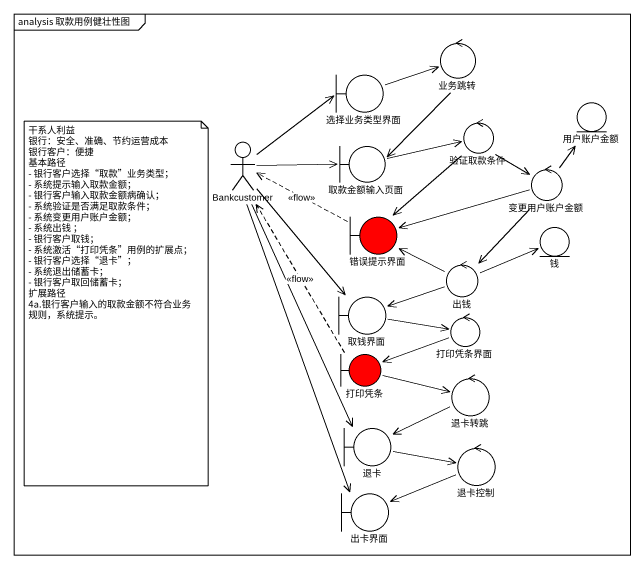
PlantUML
@startuml
mainframe analysis 取款用例健壮性图
control 业务跳转
boundary 选择业务类型界面
entity 用户账户金额
actor Bankcustomer
boundary 取款金额输入页面
control 验证取款条件
control 变更用户账户金额
boundary 错误提示界面 #FF0000
entity 钱
control 出钱
boundary 取钱界面
control 打印凭条界面
boundary 打印凭条 #FF0000
control 退卡转跳
boundary 退卡
control 退卡控制
boundary 出卡界面
业务跳转 --> 取款金额输入页面
选择业务类型界面 -right-> 业务跳转
Bankcustomer -up-> 选择业务类型界面
Bankcustomer -right-> 取款金额输入页面
Bankcustomer --> 取钱界面
Bankcustomer --> 退卡
Bankcustomer --> 出卡界面
取款金额输入页面 -right-> 验证取款条件
验证取款条件 --> 变更用户账户金额
验证取款条件 --> 错误提示界面
变更用户账户金额 -up-> 用户账户金额
变更用户账户金额 -left-> 错误提示界面
变更用户账户金额 --> 出钱
错误提示界面 .left.> Bankcustomer : <<flow>>
出钱 -left-> 错误提示界面
出钱 -right-> 钱
出钱 -left-> 取钱界面
取钱界面 -right-> 打印凭条界面
打印凭条界面 -left-> 打印凭条
打印凭条 .up.> Bankcustomer : <<flow>>
打印凭条 -right-> 退卡转跳
退卡转跳 -left-> 退卡
退卡 -right-> 退卡控制
退卡控制 -left-> 出卡界面
note as N1
  干系人利益
  银行：安全、准确、节约运营成本
  银行客户：便捷
  基本路径
  - 银行客户选择“取款”业务类型；
  - 系统提示输入取款金额；
  - 银行客户输入取款金额病确认；
  - 系统验证是否满足取款条件；
  - 系统变更用户账户金额；
  - 系统出钱 ；
  - 银行客户取钱；
  - 系统激活“打印凭条”用例的扩展点；
  - 银行客户选择“退卡”；
  - 系统退出储蓄卡；
  - 银行客户取回储蓄卡；
  扩展路径
  4a.银行客户输入的取款金额不符合业务规则，系统提示。
end note
@enduml
